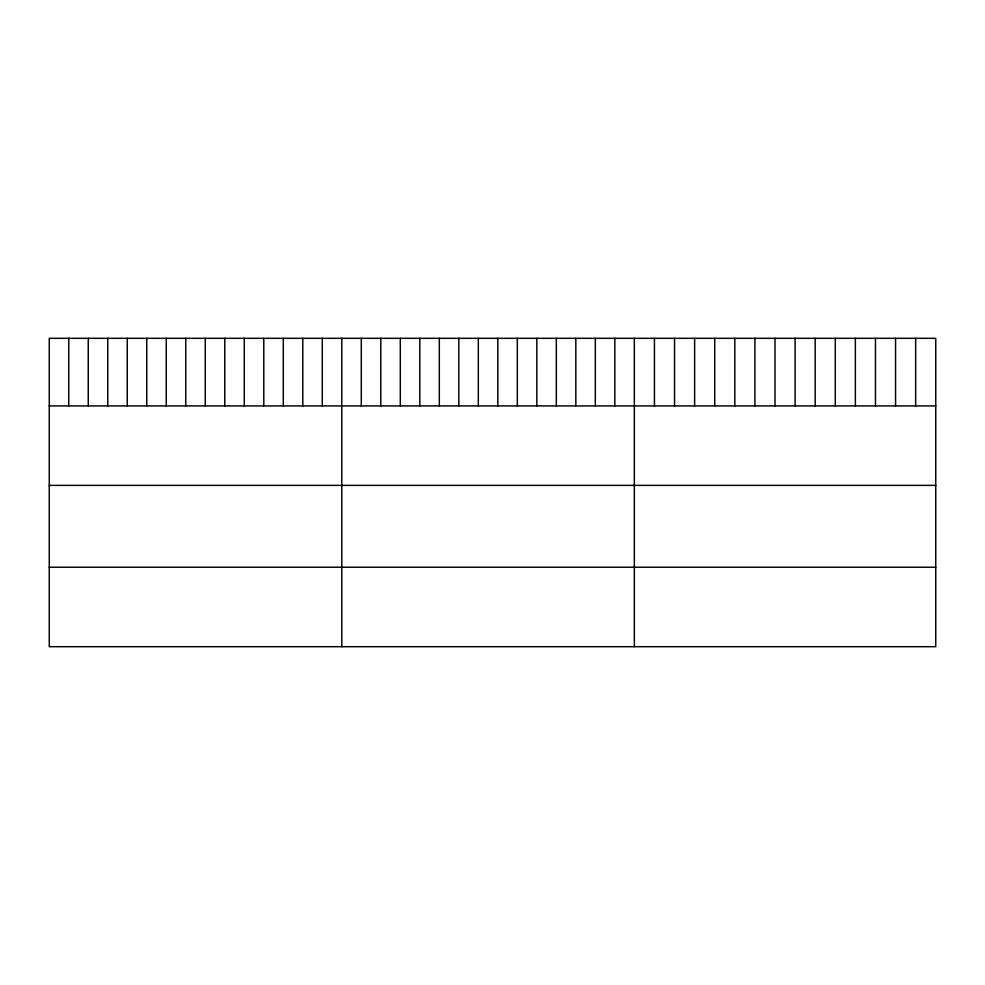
<?xml version="1.0" encoding="UTF-8"?>
<svg xmlns="http://www.w3.org/2000/svg" width="985" height="985" viewBox="0 0 985 985"><rect width="100%" height="100%" fill="white"/><g stroke="black" fill="none" stroke-linecap="round" stroke-linejoin="round"><path stroke-width="1.48" d="M935.75 405.918L935.75 646.689L49.25 646.689L49.25 338.311L935.75 338.311L935.75 405.918L49.25 405.918M49.25 485.371L935.75 485.371M49.25 567.237L935.75 567.237M915.656 338.311L915.656 405.918M895.562 338.311L895.562 405.918M875.468 338.311L875.468 405.918M855.374 338.311L855.374 405.918M835.28 338.311L835.28 405.918M815.186 338.311L815.186 405.918M795.092 338.311L795.092 405.918M774.998 338.311L774.998 405.918M754.904 338.311L754.904 405.918M734.81 338.311L734.81 405.918M714.716 338.311L714.716 405.918M694.622 338.311L694.622 405.918M674.528 338.311L674.528 405.918M654.434 338.311L654.434 405.918M634.34 338.311L634.34 646.689M614.837 338.311L614.837 405.918M595.334 338.311L595.334 405.918M575.831 338.311L575.831 405.918M556.328 338.311L556.328 405.918M536.825 338.311L536.825 405.918M517.322 338.311L517.322 405.918M497.819 338.311L497.819 405.918M478.316 338.311L478.316 405.918M458.813 338.311L458.813 405.918M439.31 338.311L439.31 405.918M419.807 338.311L419.807 405.918M400.304 338.311L400.304 405.918M380.801 338.311L380.801 405.918M361.298 338.311L361.298 405.918M341.795 338.311L341.795 646.689M322.292 338.311L322.292 405.918M302.789 338.311L302.789 405.918M283.286 338.311L283.286 405.918M263.783 338.311L263.783 405.918M244.28 338.311L244.28 405.918M224.777 338.311L224.777 405.918M205.274 338.311L205.274 405.918M185.771 338.311L185.771 405.918M166.268 338.311L166.268 405.918M146.765 338.311L146.765 405.918M127.262 338.311L127.262 405.918M107.759 338.311L107.759 405.918M88.256 338.311L88.256 405.918M68.753 338.311L68.753 405.918"/></g></svg>
